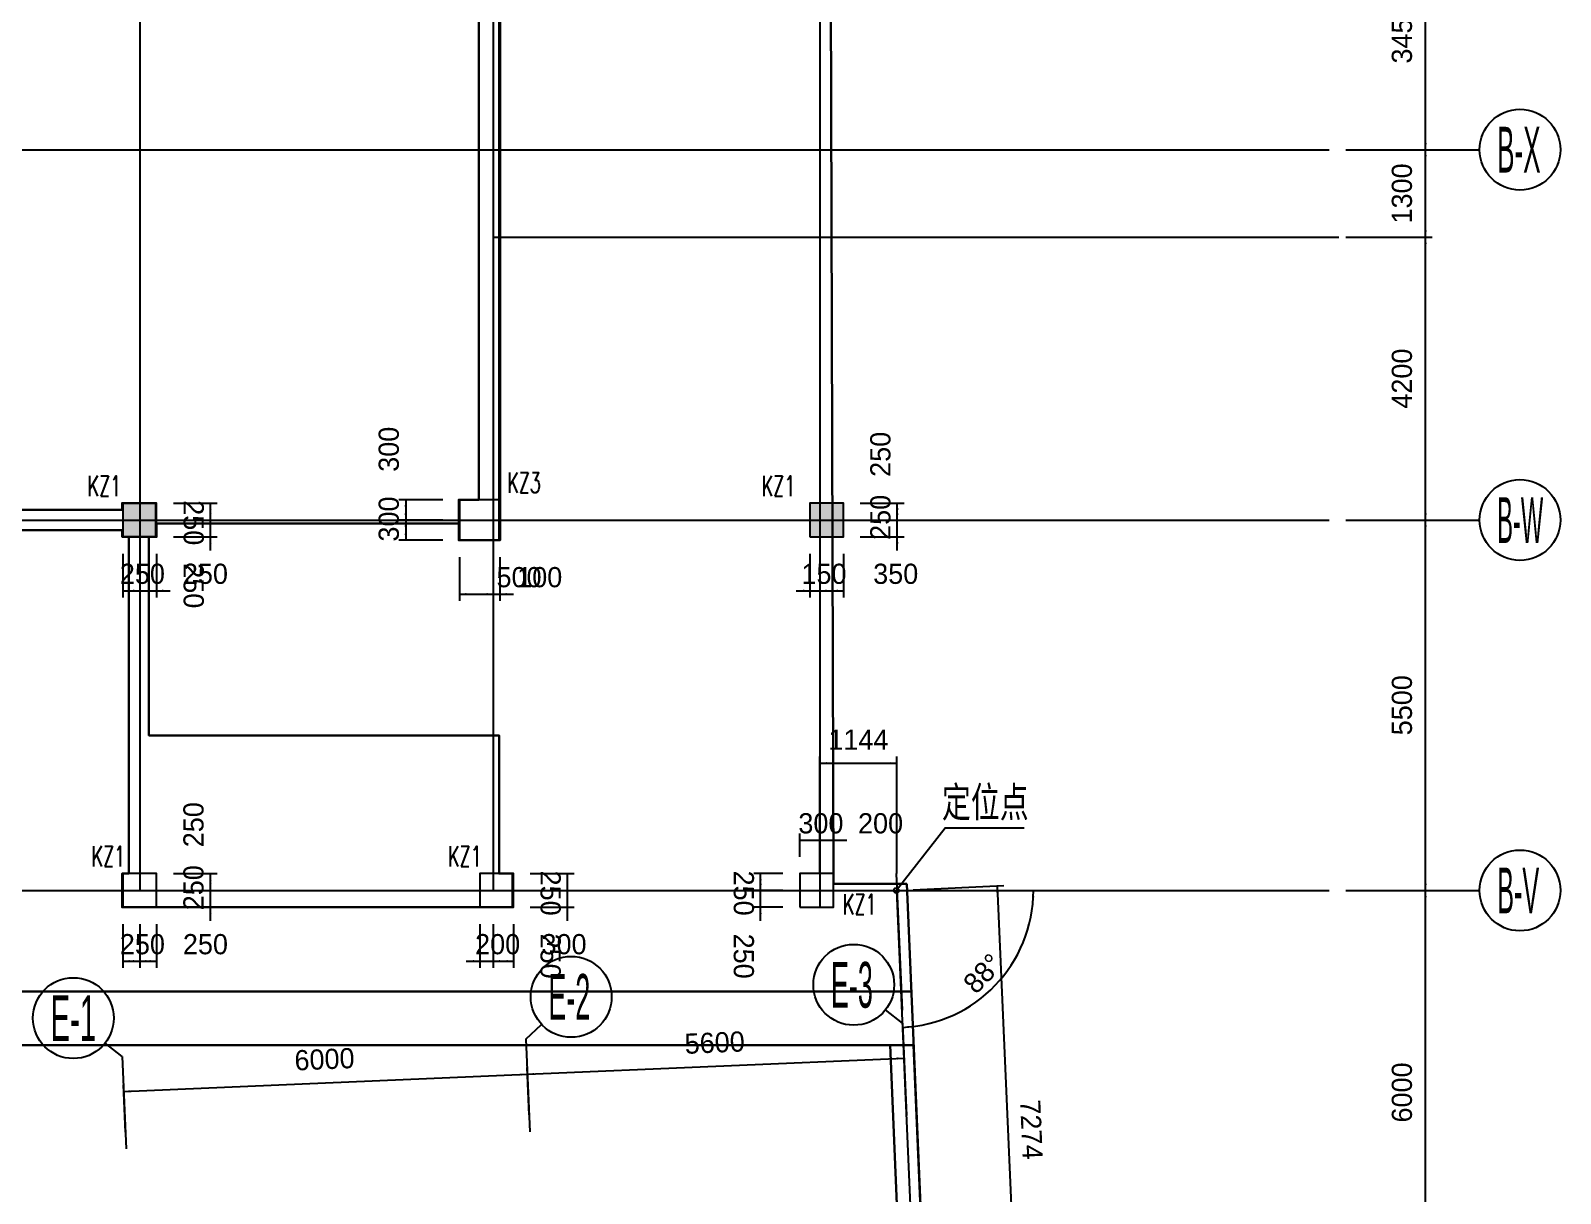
# Model space of a CAD drawing. Extents: x 387171 to 699106, y 11966 to 245688.
# Drawn here: x 645238 to 667954, y 191589 to 208856 of the extents above; entities that cross this region are included whole.
import ezdxf
from ezdxf.enums import TextEntityAlignment as Align

# ---------------------------------------------------------------- set-up
doc = ezdxf.new("R2010")
doc.units = 0
doc.header["$LTSCALE"] = 100
doc.header["$MEASUREMENT"] = 0
for name, color, linetype in [('COLU', 7, 'Continuous'), ('DIM', 3, 'Continuous'), ('DOTE', 253, 'Continuous'), ('HATCH', 254, 'Continuous'), ('h后浇带', 51, 'Continuous'), ('L-AXIS', 3, 'Continuous'), ('NUM', 7, 'Continuous')]:
    doc.layers.add(name, color=color, linetype=linetype)
doc.styles.add('hztxt', font='hztxt')
doc.styles.get("Standard").update_dxf_attribs({"font": 'standard'})
doc.dimstyles.get("Standard").update_dxf_attribs({"dimtxt": 300, "dimasz": 100, "dimexe": 100, "dimexo": 250, "dimgap": 100, "dimtad": 0, "dimtoh": 1, "dimdec": 0, "dimdsep": 46, "dimcen": 0.09, "dimclrt": 7, "dimadec": 0, "dimazin": 0, "dimtfac": 1, "dimtdec": 4, "dimtofl": 0, "dimtmove": 0, "dimatfit": 3, "dimfxl": 1, "dimtolj": 1, "dimtzin": 0, "dimarcsym": 0})

# ---------------------------------------------------------------- blocks, each defined once
blk = doc.blocks.new('*D2487')
at = {"layer": 'L-AXIS', "color": 0, "linetype": 'ByBlock', "lineweight": -2}
for p, q in [((664769, 205788), (666052, 205788)), ((665952, 201588), (665952, 205788)), ((664769, 201588), (666052, 201588))]:
    blk.add_line(p, q, dxfattribs=at)
for points in [[(665952, 205788), (665969, 205688), (665936, 205688)], [(665952, 201588), (665936, 201688), (665969, 201688)]]:
    blk.add_solid(points, dxfattribs=at)
at = {"layer": 'L-AXIS', "color": 7, "linetype": 'Continuous', "lineweight": -2, "insert": (665602, 203688), "char_height": 300, "width": 790, "attachment_point": 5, "rotation": 90, "style": 'hztxt'}
blk.add_mtext('4200', dxfattribs=at)
blk = doc.blocks.new('*D1474')
at = {"layer": 'L-AXIS', "color": 0, "linetype": 'ByBlock', "lineweight": -2}
for p, q in [((664769, 201588), (666052, 201588)), ((665952, 196088), (665952, 201588)), ((664769, 196088), (666052, 196088))]:
    blk.add_line(p, q, dxfattribs=at)
for points in [[(665952, 201588), (665969, 201488), (665936, 201488)], [(665952, 196088), (665936, 196188), (665969, 196188)]]:
    blk.add_solid(points, dxfattribs=at)
at = {"layer": 'L-AXIS', "color": 7, "linetype": 'Continuous', "lineweight": -2, "insert": (665602, 198838), "char_height": 300, "width": 780, "attachment_point": 5, "rotation": 90, "style": 'hztxt'}
blk.add_mtext('5500', dxfattribs=at)
blk = doc.blocks.new('*D1741')
at = {"layer": 'L-AXIS', "color": 0, "linetype": 'ByBlock', "lineweight": -2}
for p, q in [((664769, 196088), (666052, 196088)), ((665952, 190088), (665952, 196088)), ((664769, 190088), (666052, 190088))]:
    blk.add_line(p, q, dxfattribs=at)
for points in [[(665952, 196088), (665969, 195988), (665936, 195988)], [(665952, 190088), (665936, 190188), (665969, 190188)]]:
    blk.add_solid(points, dxfattribs=at)
at = {"layer": 'L-AXIS', "color": 7, "linetype": 'Continuous', "lineweight": -2, "insert": (665602, 193088), "char_height": 300, "width": 770, "attachment_point": 5, "rotation": 90, "style": 'hztxt'}
blk.add_mtext('6000', dxfattribs=at)
blk = doc.blocks.new('*D2920')
at = {"layer": 'L-AXIS', "color": 0, "linetype": 'ByBlock', "lineweight": -2}
for p, q in [((646619, 193102), (652614, 193358)), ((652639, 192755), (652610, 193458)), ((646645, 192499), (646615, 193202))]:
    blk.add_line(p, q, dxfattribs=at)
for points in [[(652614, 193358), (652515, 193337), (652513, 193370)], [(646619, 193102), (646718, 193123), (646720, 193090)]]:
    blk.add_solid(points, dxfattribs=at)
at = {"layer": 'L-AXIS', "color": 7, "linetype": 'Continuous', "lineweight": -2, "insert": (649602, 193580), "char_height": 300, "width": 770, "attachment_point": 5, "rotation": 2.444, "style": 'hztxt'}
blk.add_mtext('6000', dxfattribs=at)
blk = doc.blocks.new('_AXISO')
blk.add_circle((0, 0), 0.5)
blk = doc.blocks.new('*D3334')
at = {"layer": 'L-AXIS', "color": 0, "linetype": 'ByBlock', "lineweight": -2}
for p, q in [((652614, 193358), (658209, 193597)), ((658234, 192994), (658204, 193697)), ((652639, 192755), (652610, 193458))]:
    blk.add_line(p, q, dxfattribs=at)
for points in [[(658209, 193597), (658109, 193576), (658108, 193609)], [(652614, 193358), (652713, 193379), (652714, 193346)]]:
    blk.add_solid(points, dxfattribs=at)
at = {"layer": 'L-AXIS', "color": 7, "linetype": 'Continuous', "lineweight": -2, "insert": (655396, 193827), "char_height": 300, "width": 775, "attachment_point": 5, "rotation": 2.444, "style": 'hztxt'}
blk.add_mtext('5600', dxfattribs=at)
blk = doc.blocks.new('*D1175')
at = {"layer": 'L-AXIS', "color": 0, "linetype": 'ByBlock', "lineweight": -2}
for p, q in [((656958, 196338), (656958, 198077)), ((656958, 197977), (658102, 197977)), ((658102, 196338), (658102, 198077))]:
    blk.add_line(p, q, dxfattribs=at)
for points in [[(656958, 197977), (657058, 197994), (657058, 197961)], [(658102, 197977), (658002, 197961), (658002, 197994)]]:
    blk.add_solid(points, dxfattribs=at)
at = {"layer": 'L-AXIS', "color": 7, "linetype": 'Continuous', "lineweight": -2, "insert": (657530, 198327), "char_height": 300, "width": 695, "attachment_point": 5, "style": 'hztxt'}
blk.add_mtext('1144', dxfattribs=at)
blk = doc.blocks.new('*D764')
at = {"layer": 'L-AXIS', "color": 0, "linetype": 'ByBlock', "lineweight": -2}
blk.add_arc((658092, 196088), 2036, 272.444, 0, dxfattribs=at)
for points in [[(660127, 196088), (660142, 195988), (660108, 195988)], [(658178, 194054), (658277, 194077), (658279, 194044)]]:
    blk.add_solid(points, dxfattribs=at)
at = {"layer": 'L-AXIS', "color": 7, "linetype": 'Continuous', "lineweight": -2, "insert": (659489, 194749), "char_height": 300, "width": 453.33, "attachment_point": 8, "rotation": 46.222, "style": 'hztxt'}
blk.add_mtext('88%%D', dxfattribs=at)
blk = doc.blocks.new('*D1585')
at = {"layer": 'L-AXIS', "color": 0, "linetype": 'ByBlock', "lineweight": -2}
for p, q in [((658341, 196099), (659690, 196159)), ((659590, 196154), (659911, 188888)), ((658662, 188832), (660011, 188892))]:
    blk.add_line(p, q, dxfattribs=at)
for points in [[(659590, 196154), (659611, 196055), (659578, 196053)], [(659911, 188888), (659890, 188987), (659923, 188988)]]:
    blk.add_solid(points, dxfattribs=at)
at = {"layer": 'L-AXIS', "color": 7, "linetype": 'Continuous', "lineweight": -2, "insert": (660100, 192536), "char_height": 300, "width": 785, "attachment_point": 5, "rotation": 272.528, "style": 'hztxt'}
blk.add_mtext('7274', dxfattribs=at)
blk = doc.blocks.new('*D1955')
at = {"layer": 'L-AXIS', "color": 0, "linetype": 'ByBlock', "lineweight": -2}
for p, q in [((664769, 207088), (666052, 207088)), ((665952, 205788), (665952, 207088)), ((664769, 205788), (666052, 205788))]:
    blk.add_line(p, q, dxfattribs=at)
for points in [[(665952, 207088), (665969, 206988), (665936, 206988)], [(665952, 205788), (665936, 205888), (665969, 205888)]]:
    blk.add_solid(points, dxfattribs=at)
at = {"layer": 'L-AXIS', "color": 7, "linetype": 'Continuous', "lineweight": -2, "insert": (665602, 206438), "char_height": 300, "width": 690, "attachment_point": 5, "rotation": 90, "style": 'hztxt'}
blk.add_mtext('1300', dxfattribs=at)
blk = doc.blocks.new('*D3817')
at = {"layer": 'L-AXIS', "color": 0, "linetype": 'ByBlock', "lineweight": -2}
for p, q in [((664769, 210538), (666052, 210538)), ((665952, 207088), (665952, 210538)), ((664769, 207088), (666052, 207088))]:
    blk.add_line(p, q, dxfattribs=at)
for points in [[(665952, 210538), (665969, 210438), (665936, 210438)], [(665952, 207088), (665936, 207188), (665969, 207188)]]:
    blk.add_solid(points, dxfattribs=at)
at = {"layer": 'L-AXIS', "color": 7, "linetype": 'Continuous', "lineweight": -2, "insert": (665602, 208813), "char_height": 300, "width": 785, "attachment_point": 5, "rotation": 90, "style": 'hztxt'}
blk.add_mtext('3450', dxfattribs=at)
blk = doc.blocks.new('*D3204')
at = {"layer": 'DIM', "color": 0, "linetype": 'ByBlock', "lineweight": -2}
for p, q in [((656658, 196588), (656658, 196933)), ((656658, 196833), (656958, 196833)), ((656958, 196588), (656958, 196933))]:
    blk.add_line(p, q, dxfattribs=at)
for points in [[(656658, 196833), (656758, 196849), (656758, 196816)], [(656958, 196833), (656858, 196816), (656858, 196849)]]:
    blk.add_solid(points, dxfattribs=at)
at = {"layer": 'DIM', "color": 7, "linetype": 'Continuous', "lineweight": -2, "insert": (656973, 197083), "char_height": 300, "width": 566.67, "attachment_point": 5, "style": 'hztxt'}
blk.add_mtext('300', dxfattribs=at)
blk = doc.blocks.new('*D3354')
at = {"layer": 'DIM', "color": 0, "linetype": 'ByBlock', "lineweight": -2}
for p, q in [((656758, 196833), (657358, 196833)), ((656958, 196588), (656958, 196933)), ((657158, 196588), (657158, 196933))]:
    blk.add_line(p, q, dxfattribs=at)
for points in [[(656958, 196833), (656858, 196816), (656858, 196849)], [(657158, 196833), (657258, 196849), (657258, 196816)]]:
    blk.add_solid(points, dxfattribs=at)
at = {"layer": 'DIM', "color": 7, "linetype": 'Continuous', "lineweight": -2, "insert": (657859, 197083), "char_height": 300, "width": 566.67, "attachment_point": 5, "style": 'hztxt'}
blk.add_mtext('200', dxfattribs=at)
blk = doc.blocks.new('*D3605')
at = {"layer": 'DIM', "color": 0, "linetype": 'ByBlock', "lineweight": -2}
for p, q in [((656077, 195638), (656077, 196288)), ((656408, 196088), (655977, 196088)), ((656408, 195838), (655977, 195838))]:
    blk.add_line(p, q, dxfattribs=at)
for points in [[(656077, 196088), (656061, 196188), (656094, 196188)], [(656077, 195838), (656094, 195738), (656061, 195738)]]:
    blk.add_solid(points, dxfattribs=at)
at = {"layer": 'DIM', "color": 7, "linetype": 'Continuous', "lineweight": -2, "insert": (655827, 195112), "char_height": 300, "width": 566.67, "attachment_point": 5, "rotation": 270, "style": 'hztxt'}
blk.add_mtext('250', dxfattribs=at)
blk = doc.blocks.new('*D1934')
at = {"layer": 'DIM', "color": 0, "linetype": 'ByBlock', "lineweight": -2}
for p, q in [((656408, 196338), (655977, 196338)), ((656077, 196088), (656077, 196338)), ((656408, 196088), (655977, 196088))]:
    blk.add_line(p, q, dxfattribs=at)
for points in [[(656077, 196338), (656094, 196238), (656061, 196238)], [(656077, 196088), (656061, 196188), (656094, 196188)]]:
    blk.add_solid(points, dxfattribs=at)
at = {"layer": 'DIM', "color": 7, "linetype": 'Continuous', "lineweight": -2, "insert": (655827, 196048), "char_height": 300, "width": 566.67, "attachment_point": 5, "rotation": 270, "style": 'hztxt'}
blk.add_mtext('250', dxfattribs=at)
blk = doc.blocks.new('*D2197')
at = {"layer": 'DIM', "color": 0, "linetype": 'ByBlock', "lineweight": -2}
for p, q in [((651908, 195588), (651908, 194938)), ((652108, 195588), (652108, 194938)), ((651708, 195038), (652308, 195038))]:
    blk.add_line(p, q, dxfattribs=at)
for points in [[(651908, 195038), (651808, 195021), (651808, 195055)], [(652108, 195038), (652208, 195055), (652208, 195021)]]:
    blk.add_solid(points, dxfattribs=at)
at = {"layer": 'DIM', "color": 7, "linetype": 'Continuous', "lineweight": -2, "insert": (652173, 195288), "char_height": 300, "width": 566.67, "attachment_point": 5, "style": 'hztxt'}
blk.add_mtext('200', dxfattribs=at)
blk = doc.blocks.new('*D2397')
at = {"layer": 'DIM', "color": 0, "linetype": 'ByBlock', "lineweight": -2}
for p, q in [((652108, 195588), (652108, 194938)), ((652408, 195588), (652408, 194938)), ((652108, 195038), (652408, 195038))]:
    blk.add_line(p, q, dxfattribs=at)
for points in [[(652108, 195038), (652208, 195055), (652208, 195021)], [(652408, 195038), (652308, 195021), (652308, 195055)]]:
    blk.add_solid(points, dxfattribs=at)
at = {"layer": 'DIM', "color": 7, "linetype": 'Continuous', "lineweight": -2, "insert": (653159, 195288), "char_height": 300, "width": 566.67, "attachment_point": 5, "style": 'hztxt'}
blk.add_mtext('300', dxfattribs=at)
blk = doc.blocks.new('*D2642')
at = {"layer": 'DIM', "color": 0, "linetype": 'ByBlock', "lineweight": -2}
for p, q in [((653208, 195638), (653208, 196288)), ((652658, 196088), (653308, 196088)), ((652658, 195838), (653308, 195838))]:
    blk.add_line(p, q, dxfattribs=at)
for points in [[(653208, 196088), (653191, 196188), (653225, 196188)], [(653208, 195838), (653225, 195738), (653191, 195738)]]:
    blk.add_solid(points, dxfattribs=at)
at = {"layer": 'DIM', "color": 7, "linetype": 'Continuous', "lineweight": -2, "insert": (652958, 195112), "char_height": 300, "width": 566.67, "attachment_point": 5, "rotation": 270, "style": 'hztxt'}
blk.add_mtext('250', dxfattribs=at)
blk = doc.blocks.new('*D2583')
at = {"layer": 'DIM', "color": 0, "linetype": 'ByBlock', "lineweight": -2}
for p, q in [((652658, 196338), (653308, 196338)), ((653208, 196088), (653208, 196338)), ((652658, 196088), (653308, 196088))]:
    blk.add_line(p, q, dxfattribs=at)
for points in [[(653208, 196338), (653225, 196238), (653191, 196238)], [(653208, 196088), (653191, 196188), (653225, 196188)]]:
    blk.add_solid(points, dxfattribs=at)
at = {"layer": 'DIM', "color": 7, "linetype": 'Continuous', "lineweight": -2, "insert": (652958, 196048), "char_height": 300, "width": 566.67, "attachment_point": 5, "rotation": 270, "style": 'hztxt'}
blk.add_mtext('250', dxfattribs=at)
blk = doc.blocks.new('*D583')
at = {"layer": 'DIM', "color": 0, "linetype": 'ByBlock', "lineweight": -2}
for p, q in [((646608, 195588), (646608, 194938)), ((646858, 195588), (646858, 194938)), ((646608, 195038), (646858, 195038))]:
    blk.add_line(p, q, dxfattribs=at)
for points in [[(646608, 195038), (646708, 195055), (646708, 195021)], [(646858, 195038), (646758, 195021), (646758, 195055)]]:
    blk.add_solid(points, dxfattribs=at)
at = {"layer": 'DIM', "color": 7, "linetype": 'Continuous', "lineweight": -2, "insert": (646898, 195288), "char_height": 300, "width": 566.67, "attachment_point": 5, "style": 'hztxt'}
blk.add_mtext('250', dxfattribs=at)
blk = doc.blocks.new('*D810')
at = {"layer": 'DIM', "color": 0, "linetype": 'ByBlock', "lineweight": -2}
for p, q in [((646858, 195588), (646858, 194938)), ((647108, 195588), (647108, 194938)), ((646858, 195038), (647108, 195038))]:
    blk.add_line(p, q, dxfattribs=at)
for points in [[(646858, 195038), (646958, 195055), (646958, 195021)], [(647108, 195038), (647008, 195021), (647008, 195055)]]:
    blk.add_solid(points, dxfattribs=at)
at = {"layer": 'DIM', "color": 7, "linetype": 'Continuous', "lineweight": -2, "insert": (647834, 195288), "char_height": 300, "width": 566.67, "attachment_point": 5, "style": 'hztxt'}
blk.add_mtext('250', dxfattribs=at)
blk = doc.blocks.new('*D1367')
at = {"layer": 'DIM', "color": 0, "linetype": 'ByBlock', "lineweight": -2}
for p, q in [((647908, 195638), (647908, 196288)), ((647358, 196088), (648008, 196088)), ((647358, 195838), (648008, 195838))]:
    blk.add_line(p, q, dxfattribs=at)
for points in [[(647908, 196088), (647891, 196188), (647925, 196188)], [(647908, 195838), (647925, 195738), (647891, 195738)]]:
    blk.add_solid(points, dxfattribs=at)
at = {"layer": 'DIM', "color": 7, "linetype": 'Continuous', "lineweight": -2, "insert": (647658, 196128), "char_height": 300, "width": 566.67, "attachment_point": 5, "rotation": 90, "style": 'hztxt'}
blk.add_mtext('250', dxfattribs=at)
blk = doc.blocks.new('*D1567')
at = {"layer": 'DIM', "color": 0, "linetype": 'ByBlock', "lineweight": -2}
for p, q in [((647358, 196338), (648008, 196338)), ((647908, 196088), (647908, 196338)), ((647358, 196088), (648008, 196088))]:
    blk.add_line(p, q, dxfattribs=at)
for points in [[(647908, 196338), (647925, 196238), (647891, 196238)], [(647908, 196088), (647891, 196188), (647925, 196188)]]:
    blk.add_solid(points, dxfattribs=at)
at = {"layer": 'DIM', "color": 7, "linetype": 'Continuous', "lineweight": -2, "insert": (647658, 197064), "char_height": 300, "width": 566.67, "attachment_point": 5, "rotation": 90, "style": 'hztxt'}
blk.add_mtext('250', dxfattribs=at)
blk = doc.blocks.new('*D3979')
at = {"layer": 'DIM', "color": 0, "linetype": 'ByBlock', "lineweight": -2}
for p, q in [((646608, 201088), (646608, 200438)), ((646858, 201088), (646858, 200438)), ((646608, 200538), (646858, 200538))]:
    blk.add_line(p, q, dxfattribs=at)
for points in [[(646608, 200538), (646708, 200555), (646708, 200521)], [(646858, 200538), (646758, 200521), (646758, 200555)]]:
    blk.add_solid(points, dxfattribs=at)
at = {"layer": 'DIM', "color": 7, "linetype": 'Continuous', "lineweight": -2, "insert": (646898, 200788), "char_height": 300, "width": 566.67, "attachment_point": 5, "style": 'hztxt'}
blk.add_mtext('250', dxfattribs=at)
blk = doc.blocks.new('*D3912')
at = {"layer": 'DIM', "color": 0, "linetype": 'ByBlock', "lineweight": -2}
for p, q in [((646858, 201088), (646858, 200438)), ((647108, 201088), (647108, 200438)), ((646658, 200538), (647308, 200538))]:
    blk.add_line(p, q, dxfattribs=at)
for points in [[(646858, 200538), (646758, 200521), (646758, 200555)], [(647108, 200538), (647208, 200555), (647208, 200521)]]:
    blk.add_solid(points, dxfattribs=at)
at = {"layer": 'DIM', "color": 7, "linetype": 'Continuous', "lineweight": -2, "insert": (647834, 200788), "char_height": 300, "width": 566.67, "attachment_point": 5, "style": 'hztxt'}
blk.add_mtext('250', dxfattribs=at)
blk = doc.blocks.new('*D4147')
at = {"layer": 'DIM', "color": 0, "linetype": 'ByBlock', "lineweight": -2}
for p, q in [((647908, 201138), (647908, 201788)), ((647358, 201588), (648008, 201588)), ((647358, 201338), (648008, 201338))]:
    blk.add_line(p, q, dxfattribs=at)
for points in [[(647908, 201588), (647891, 201688), (647925, 201688)], [(647908, 201338), (647925, 201238), (647891, 201238)]]:
    blk.add_solid(points, dxfattribs=at)
at = {"layer": 'DIM', "color": 7, "linetype": 'Continuous', "lineweight": -2, "insert": (647658, 200612), "char_height": 300, "width": 566.67, "attachment_point": 5, "rotation": 270, "style": 'hztxt'}
blk.add_mtext('250', dxfattribs=at)
blk = doc.blocks.new('*D4367')
at = {"layer": 'DIM', "color": 0, "linetype": 'ByBlock', "lineweight": -2}
for p, q in [((647358, 201838), (648008, 201838)), ((647908, 201588), (647908, 201838)), ((647358, 201588), (648008, 201588))]:
    blk.add_line(p, q, dxfattribs=at)
for points in [[(647908, 201838), (647925, 201738), (647891, 201738)], [(647908, 201588), (647891, 201688), (647925, 201688)]]:
    blk.add_solid(points, dxfattribs=at)
at = {"layer": 'DIM', "color": 7, "linetype": 'Continuous', "lineweight": -2, "insert": (647658, 201548), "char_height": 300, "width": 566.67, "attachment_point": 5, "rotation": 270, "style": 'hztxt'}
blk.add_mtext('250', dxfattribs=at)
blk = doc.blocks.new('*D492')
at = {"layer": 'DIM', "color": 0, "linetype": 'ByBlock', "lineweight": -2}
for p, q in [((651358, 201888), (650708, 201888)), ((650808, 201888), (650808, 201588)), ((651358, 201588), (650708, 201588))]:
    blk.add_line(p, q, dxfattribs=at)
for points in [[(650808, 201888), (650825, 201788), (650791, 201788)], [(650808, 201588), (650791, 201688), (650825, 201688)]]:
    blk.add_solid(points, dxfattribs=at)
at = {"layer": 'DIM', "color": 7, "linetype": 'Continuous', "lineweight": -2, "insert": (650558, 202639), "char_height": 300, "width": 566.67, "attachment_point": 5, "rotation": 90, "style": 'hztxt'}
blk.add_mtext('300', dxfattribs=at)
blk = doc.blocks.new('*D2967')
at = {"layer": 'DIM', "color": 0, "linetype": 'ByBlock', "lineweight": -2}
for p, q in [((651358, 201588), (650708, 201588)), ((650808, 201588), (650808, 201288)), ((651358, 201288), (650708, 201288))]:
    blk.add_line(p, q, dxfattribs=at)
for points in [[(650808, 201588), (650825, 201488), (650791, 201488)], [(650808, 201288), (650791, 201388), (650825, 201388)]]:
    blk.add_solid(points, dxfattribs=at)
at = {"layer": 'DIM', "color": 7, "linetype": 'Continuous', "lineweight": -2, "insert": (650558, 201603), "char_height": 300, "width": 566.67, "attachment_point": 5, "rotation": 90, "style": 'hztxt'}
blk.add_mtext('300', dxfattribs=at)
blk = doc.blocks.new('*D3202')
at = {"layer": 'DIM', "color": 0, "linetype": 'ByBlock', "lineweight": -2}
for p, q in [((651608, 201038), (651608, 200388)), ((652108, 201038), (652108, 200388)), ((651608, 200488), (652108, 200488))]:
    blk.add_line(p, q, dxfattribs=at)
for points in [[(651608, 200488), (651708, 200505), (651708, 200471)], [(652108, 200488), (652008, 200471), (652008, 200505)]]:
    blk.add_solid(points, dxfattribs=at)
at = {"layer": 'DIM', "color": 7, "linetype": 'Continuous', "lineweight": -2, "insert": (652491, 200738), "char_height": 300, "width": 566.67, "attachment_point": 5, "style": 'hztxt'}
blk.add_mtext('500', dxfattribs=at)
blk = doc.blocks.new('*D3143')
at = {"layer": 'DIM', "color": 0, "linetype": 'ByBlock', "lineweight": -2}
for p, q in [((652108, 201038), (652108, 200388)), ((652208, 201038), (652208, 200388)), ((651908, 200488), (652408, 200488))]:
    blk.add_line(p, q, dxfattribs=at)
for points in [[(652108, 200488), (652008, 200471), (652008, 200505)], [(652208, 200488), (652308, 200505), (652308, 200471)]]:
    blk.add_solid(points, dxfattribs=at)
at = {"layer": 'DIM', "color": 7, "linetype": 'Continuous', "lineweight": -2, "insert": (652798, 200738), "char_height": 300, "width": 476.67, "attachment_point": 5, "style": 'hztxt'}
blk.add_mtext('100', dxfattribs=at)
blk = doc.blocks.new('*D3376')
at = {"layer": 'DIM', "color": 0, "linetype": 'ByBlock', "lineweight": -2}
for p, q in [((656808, 201088), (656808, 200438)), ((656958, 201088), (656958, 200438)), ((656608, 200538), (657158, 200538))]:
    blk.add_line(p, q, dxfattribs=at)
for points in [[(656808, 200538), (656708, 200521), (656708, 200555)], [(656958, 200538), (657058, 200555), (657058, 200521)]]:
    blk.add_solid(points, dxfattribs=at)
at = {"layer": 'DIM', "color": 7, "linetype": 'Continuous', "lineweight": -2, "insert": (657019, 200788), "char_height": 300, "width": 476.67, "attachment_point": 5, "style": 'hztxt'}
blk.add_mtext('150', dxfattribs=at)
blk = doc.blocks.new('*D3586')
at = {"layer": 'DIM', "color": 0, "linetype": 'ByBlock', "lineweight": -2}
for p, q in [((656958, 201088), (656958, 200438)), ((657308, 201088), (657308, 200438)), ((656958, 200538), (657308, 200538))]:
    blk.add_line(p, q, dxfattribs=at)
for points in [[(656958, 200538), (657058, 200555), (657058, 200521)], [(657308, 200538), (657208, 200521), (657208, 200555)]]:
    blk.add_solid(points, dxfattribs=at)
at = {"layer": 'DIM', "color": 7, "linetype": 'Continuous', "lineweight": -2, "insert": (658084, 200788), "char_height": 300, "width": 566.67, "attachment_point": 5, "style": 'hztxt'}
blk.add_mtext('350', dxfattribs=at)
blk = doc.blocks.new('*D1669')
at = {"layer": 'DIM', "color": 0, "linetype": 'ByBlock', "lineweight": -2}
for p, q in [((658108, 201138), (658108, 201788)), ((657558, 201588), (658208, 201588)), ((657558, 201338), (658208, 201338))]:
    blk.add_line(p, q, dxfattribs=at)
for points in [[(658108, 201588), (658091, 201688), (658125, 201688)], [(658108, 201338), (658125, 201238), (658091, 201238)]]:
    blk.add_solid(points, dxfattribs=at)
at = {"layer": 'DIM', "color": 7, "linetype": 'Continuous', "lineweight": -2, "insert": (657858, 201628), "char_height": 300, "width": 566.67, "attachment_point": 5, "rotation": 90, "style": 'hztxt'}
blk.add_mtext('250', dxfattribs=at)
blk = doc.blocks.new('*D2171')
at = {"layer": 'DIM', "color": 0, "linetype": 'ByBlock', "lineweight": -2}
for p, q in [((657558, 201838), (658208, 201838)), ((658108, 201588), (658108, 201838)), ((657558, 201588), (658208, 201588))]:
    blk.add_line(p, q, dxfattribs=at)
for points in [[(658108, 201838), (658125, 201738), (658091, 201738)], [(658108, 201588), (658091, 201688), (658125, 201688)]]:
    blk.add_solid(points, dxfattribs=at)
at = {"layer": 'DIM', "color": 7, "linetype": 'Continuous', "lineweight": -2, "insert": (657858, 202564), "char_height": 300, "width": 566.67, "attachment_point": 5, "rotation": 90, "style": 'hztxt'}
blk.add_mtext('250', dxfattribs=at)
blk = doc.blocks.new('后浇带现场')
at = {"color": 6, "lineweight": 30}
for points in [[(775670, 730852), (815757, 730852), (815757, 721630), (841315, 721630)], [(775507, 730049), (814957, 730052), (814957, 720830), (841315, 720830)]]:
    blk.add_lwpolyline(points, dxfattribs=at)
at = {"layer": 'h后浇带', "color": 1}
for p, q in [((815757, 721630), (841315, 721630)), ((822057, 720830), (841349, 720830))]:
    blk.add_line(p, q, dxfattribs=at)

msp = doc.modelspace()

# ---------------------------------------------------------------- hatches: boundary and pattern name
at = {"layer": 'HATCH'}
for points in [[(646608.1, 201337.9), (647108.1, 201337.9), (647108.1, 201837.9), (646608.1, 201837.9)], [(656808.1, 201337.9), (657308.1, 201337.9), (657308.1, 201837.9), (656808.1, 201837.9)]]:
    msp.add_hatch(color=256, dxfattribs=at).paths.add_polyline_path(points, flags=0)

# ---------------------------------------------------------------- linework, layer by layer
at = {"color": 6, "lineweight": 30}
for points in [[(476181.3, 232428.8), (494258.1, 233154.4), (494258.1, 231537.9), (540808.1, 231537.9), (540808.1, 232387.9), (590208.1, 232387.9), (590208.1, 232187.9), (593108.1, 232187.9), (593108.1, 230737.9), (608058.1, 230737.9), (608058.1, 231687.9), (648158.1, 231687.9), (648158.1, 230737.9), (657058.1, 230737.9), (657158.1, 196187.9), (658248.2, 196187.9), (663075.9, 83077.9), (659946, 47787.8), (654318.1, 48286.9), (653832.2, 42808.4), (496133.5, 56794.9), (482757.4, 68610.1), (476181.3, 232428.8)], [(651895.3, 211038.9), (651595.3, 211038.9), (651595.3, 210438.9), (651895.3, 210438.9), (651895.3, 201888.9), (651595.3, 201888.9), (651596.1, 201288.9), (652195.3, 201288.9), (652195.2, 211038.9), (651595.3, 211038.9)], [(646995.3, 201338.9), (646695.3, 201338.9), (646695.3, 196338.9), (646595.3, 196338.9), (646595.3, 195838.9), (652395.3, 195838.9), (652395.3, 196338.9), (652195.3, 196338.9), (652195.3, 198388.9), (646995.3, 198388.9), (646995.3, 201338.9)]]:
    msp.add_lwpolyline(points, dxfattribs=at)
at = {"color": 4, "lineweight": 30}
msp.add_lwpolyline([(643008.1, 201437.9), (646608.1, 201437.9), (646608.1, 201337.9), (647108.1, 201337.9), (647108.1, 201537.9), (651608.1, 201537.9), (651608.8, 201287.9), (652208.1, 201287.9), (652207.8, 225137.9), (652808.1, 225137.9), (652808.1, 226037.9)], dxfattribs=at)
at = {"color": 3, "lineweight": 30}
for points in [[(642995.3, 201438.9), (646595.3, 201438.9), (646595.3, 201338.9), (647095.3, 201338.9), (647095.3, 201838.9), (646595.3, 201838.9), (646595.3, 201738.9), (642995.3, 201738.9)], [(659741.4, 152995.5), (659417.3, 160588.6), (659267.5, 160582.2), (659246.1, 161081.7), (659396, 161088.1), (659071.9, 168681.2), (658922.1, 168674.8), (658900.7, 169174.3), (659050.6, 169180.7), (658820.3, 174575.8), (658670.5, 174569.4), (658649.1, 175069), (658799, 175075.4), (658568.7, 180470.5), (658418.9, 180464.1), (658397.6, 180963.6), (658547.4, 180970), (658223.3, 188563.1), (658073.5, 188556.7), (658052.1, 189056.2), (658202, 189062.6), (658000.3, 193787.9), (658350.6, 193787.9), (661285.3, 125041.9)]]:
    msp.add_lwpolyline(points, dxfattribs=at)
at = {"layer": 'COLU'}
for points in [[(646608.1, 201337.9), (647108.1, 201337.9), (647108.1, 201837.9), (646608.1, 201837.9)], [(652208.1, 201287.9), (652208.1, 201887.9), (651608.1, 201887.9), (651608.1, 201287.9)], [(656808.1, 201337.9), (657308.1, 201337.9), (657308.1, 201837.9), (656808.1, 201837.9)], [(646608.1, 195837.9), (647108.1, 195837.9), (647108.1, 196337.9), (646608.1, 196337.9)], [(651908.1, 195837.9), (652408.1, 195837.9), (652408.1, 196337.9), (651908.1, 196337.9)], [(656658.1, 195837.9), (657158.1, 195837.9), (657158.1, 196337.9), (656658.1, 196337.9)]]:
    msp.add_lwpolyline(points, close=True, dxfattribs=at)
at = {"layer": 'DOTE'}
for p, q in [((652108.1, 238913.1), (652108.1, 196087.9)), ((656958.1, 238913.1), (656958.1, 195837.9)), ((646858.1, 216772.8), (646858.1, 196087.9)), ((488958, 207087.9), (664518.6, 207087.9)), ((652108.1, 205787.9), (664661.7, 205787.9)), ((545881.1, 201587.9), (664518.6, 201587.9)), ((534043.3, 196087.9), (664518.6, 196087.9)), ((662925.6, 83081.3), (658102.3, 196087.9))]:
    msp.add_line(p, q, dxfattribs=at)
at = {"layer": 'L-AXIS'}
for p, q in [((664768.6, 207087.9), (666754.1, 207087.9)), ((664768.6, 201587.9), (666754.1, 201587.9)), ((658091.7, 196337.9), (658178.3, 194308.2)), ((664768.6, 196087.9), (666754.1, 196087.9)), ((658186.5, 194117.2), (657933.3, 194316.2)), ((652591.5, 193878.5), (652826.8, 194098.2)), ((658186.5, 194117.2), (658245.1, 192744.4)), ((646597, 193622.6), (646343.8, 193821.5)), ((652591.5, 193878.5), (652650.1, 192505.6)), ((646597, 193622.6), (646655.6, 192249.7))]:
    msp.add_line(p, q, dxfattribs=at)
msp.add_lwpolyline([(658091.7, 196087.9), (658818.1, 197018.4), (659993.8, 197018.4)], dxfattribs=at)
msp.add_lwpolyline([(658126.5, 196102, -1), (658056.9, 196073.9, -1)], format="xyb", close=True, dxfattribs=at)

# ---------------------------------------------------------------- block references
at = {"color": 3, "lineweight": 30}
msp.add_blockref('后浇带现场', (-182998.7, -527042.1), dxfattribs=at)
at = {"layer": 'L-AXIS'}
ref = msp.add_blockref('_AXISO', (667354.1, 207087.9), dxfattribs=dict(at, xscale=1199.999999999997, yscale=1200, rotation=359.9996457873818))
ref.add_attrib('A', 'B-X', (667014.7, 206748.5), dxfattribs={"height": 678.82, "style": 'hztxt', "width": 0.42623})
ref = msp.add_blockref('_AXISO', (667354.1, 201587.9), dxfattribs=dict(at, xscale=1199.999999999997, yscale=1200, rotation=359.9996457873818))
ref.add_attrib('A', 'B-W', (667014.7, 201248.5), dxfattribs={"height": 678.82, "style": 'hztxt', "width": 0.38806})
ref = msp.add_blockref('_AXISO', (667354.1, 196087.9), dxfattribs=dict(at, xscale=1199.999999999997, yscale=1200, rotation=359.9996457873818))
ref.add_attrib('A', 'B-V', (667014.7, 195748.5), dxfattribs={"height": 678.82, "style": 'hztxt', "width": 0.412698})
ref = msp.add_blockref('_AXISO', (657461.5, 194686.9), dxfattribs=dict(at, xscale=1199.999999999997, yscale=1200, rotation=359.9996457873763))
ref.add_attrib('A', 'E-3', (657122.1, 194347.4), dxfattribs={"height": 678.82, "style": 'hztxt', "width": 0.440678})
ref = msp.add_blockref('_AXISO', (653265.3, 194507.8), dxfattribs=dict(at, xscale=1199.999999999997, yscale=1200, rotation=359.9996457873763))
ref.add_attrib('A', 'E-2', (652925.9, 194168.3), dxfattribs={"height": 678.82, "style": 'hztxt', "width": 0.440678})
ref = msp.add_blockref('_AXISO', (645872.1, 194192.2), dxfattribs=dict(at, xscale=1199.999999999997, yscale=1200, rotation=359.9996457873763))
ref.add_attrib('A', 'E-1', (645532.6, 193852.8), dxfattribs={"height": 678.82, "style": 'hztxt', "width": 0.481481})

# ---------------------------------------------------------------- texts
at = {"layer": 'L-AXIS', "width": 0.7}
msp.add_text('定位点', height=450, dxfattribs=at).set_placement((659414.6, 197174.5), align=Align.CENTER)
at = {"layer": 'NUM', "color": 200, "width": 0.7}
for s, p in [('KZ1', (646082.1, 201944)), ('KZ3', (652314.1, 201994)), ('KZ1', (656093.4, 201944)), ('KZ1', (646141.4, 196444)), ('KZ1', (651436, 196444)), ('KZ1', (657298, 195730.9))]:
    msp.add_text(s, height=300, dxfattribs=at).set_placement(p)

# ---------------------------------------------------------------- dimensions: what is measured, and where the dimension line sits
at = {"layer": 'DIM', "color": 200}
for p1, p2, distance, picture, middle in [((651608.1, 201887.9), (651608.1, 201587.9), -800, '*D492', (650558.1, 202106)), ((657308.1, 201587.9), (657308.1, 201837.9), -800, '*D2171', (657858.1, 202056)), ((647108.1, 201587.9), (647108.1, 201837.9), -800, '*D4367', (647658.1, 202056)), ((657308.1, 201337.9), (657308.1, 201587.9), -800, '*D1669', (657858.1, 201119.9)), ((647108.1, 201337.9), (647108.1, 201587.9), -800, '*D4147', (647658.1, 201119.9)), ((651608.1, 201587.9), (651608.1, 201287.9), -800, '*D2967', (650558.1, 201069.9)), ((646608.1, 201337.9), (646858.1, 201337.9), -800, '*D3979', (646390, 200787.9)), ((646858.1, 201337.9), (647108.1, 201337.9), -800, '*D3912', (647326.1, 200787.9)), ((651608.1, 201287.9), (652108.1, 201287.9), -800, '*D3202', (651858.1, 200737.9)), ((652108.1, 201287.9), (652208.1, 201287.9), -800, '*D3143', (652410, 200737.9)), ((656808.1, 201337.9), (656958.1, 201337.9), -800, '*D3376', (656606.1, 200787.9)), ((656958.1, 201337.9), (657308.1, 201337.9), -800, '*D3586', (657526.1, 200787.9)), ((647108.1, 196087.9), (647108.1, 196337.9), -800, '*D1567', (647658.1, 196556)), ((656658.1, 196337.9), (656958.1, 196337.9), 494.9, '*D3204', (656440, 197082.8)), ((656958.1, 196337.9), (657158.1, 196337.9), 494.9, '*D3354', (657376.1, 197082.8)), ((652408.1, 196087.9), (652408.1, 196337.9), -800, '*D2583', (652958.1, 196556)), ((656658.1, 196087.9), (656658.1, 196337.9), 580.9, '*D1934', (655827.2, 196556)), ((647108.1, 195837.9), (647108.1, 196087.9), -800, '*D1367', (647658.1, 195619.9)), ((652408.1, 195837.9), (652408.1, 196087.9), -800, '*D2642', (652958.1, 195619.9)), ((656658.1, 195837.9), (656658.1, 196087.9), 580.9, '*D3605', (655827.2, 195619.9)), ((646608.1, 195837.9), (646858.1, 195837.9), -800, '*D583', (646390, 195287.9)), ((646858.1, 195837.9), (647108.1, 195837.9), -800, '*D810', (647326.1, 195287.9)), ((651908.1, 195837.9), (652108.1, 195837.9), -800, '*D2197', (651690, 195287.9)), ((652108.1, 195837.9), (652408.1, 195837.9), -800, '*D2397', (652626.1, 195287.9))]:
    dim = msp.add_aligned_dim(p1=p1, p2=p2, distance=distance, dimstyle='Standard', dxfattribs=at)
    dim.commit()
    dim.dimension.update_dxf_attribs({"geometry": picture, "text_midpoint": middle})
at = {"layer": 'L-AXIS'}
for base, p1, p2, angle, picture, middle in [((665952.5, 210537.9), (664518.6, 207087.9), (664518.6, 210537.9), 90, '*D3817', (665602.5, 208812.9)), ((665952.5, 207087.9), (664518.6, 205787.9), (664518.6, 207087.9), 90, '*D1955', (665602.5, 206437.9)), ((665952.5, 205787.9), (664518.6, 201587.9), (664518.6, 205787.9), 90, '*D2487', (665602.5, 203687.9)), ((665952.5, 201587.9), (664518.6, 196087.9), (664518.6, 201587.9), 90, '*D1474', (665602.5, 198837.9)), ((665952.5, 196087.9), (664518.6, 190087.9), (664518.6, 196087.9), 90, '*D1741', (665602.5, 193087.9)), ((658208.7, 193596.8), (652650.1, 192505.6), (658245.1, 192744.4), 2.44399, '*D3334', (655396.3, 193827)), ((652613.8, 193358), (646655.6, 192249.7), (652650.1, 192505.6), 2.44399, '*D2920', (649601.6, 193579.7))]:
    dim = msp.add_linear_dim(base=base, p1=p1, p2=p2, angle=angle, dimstyle='Standard', dxfattribs=at)
    dim.commit()
    dim.dimension.update_dxf_attribs({"geometry": picture, "text_midpoint": middle})
dim = msp.add_linear_dim(base=(658102.3, 197977.3), p1=(656958.1, 196087.9), p2=(658102.3, 196087.9), dimstyle='Standard', dxfattribs=at)
dim.commit()
dim.dimension.update_dxf_attribs({"geometry": '*D1175', "text_midpoint": (657530.2, 198327.3)})
dim = msp.add_aligned_dim(p1=(658091.7, 196087.9), p2=(658412.5, 188821.4), distance=1500, dimstyle='Standard', dxfattribs=at)
dim.commit()
dim.dimension.update_dxf_attribs({"geometry": '*D1585', "text_midpoint": (660100.3, 192536.3)})
dim = msp.add_angular_dim_2l(base=(659159.3, 194354.6), line1=((658091.7, 196087.9), (658178.3, 194058.2)), line2=((658091.7, 196087.9), (660417.9, 196087.9)), dimstyle='Standard', dxfattribs=at)
dim.commit()
dim.dimension.update_dxf_attribs({"geometry": '*D764', "text_midpoint": (659308.8, 194921.6)})

doc.saveas('drawing.dxf')
